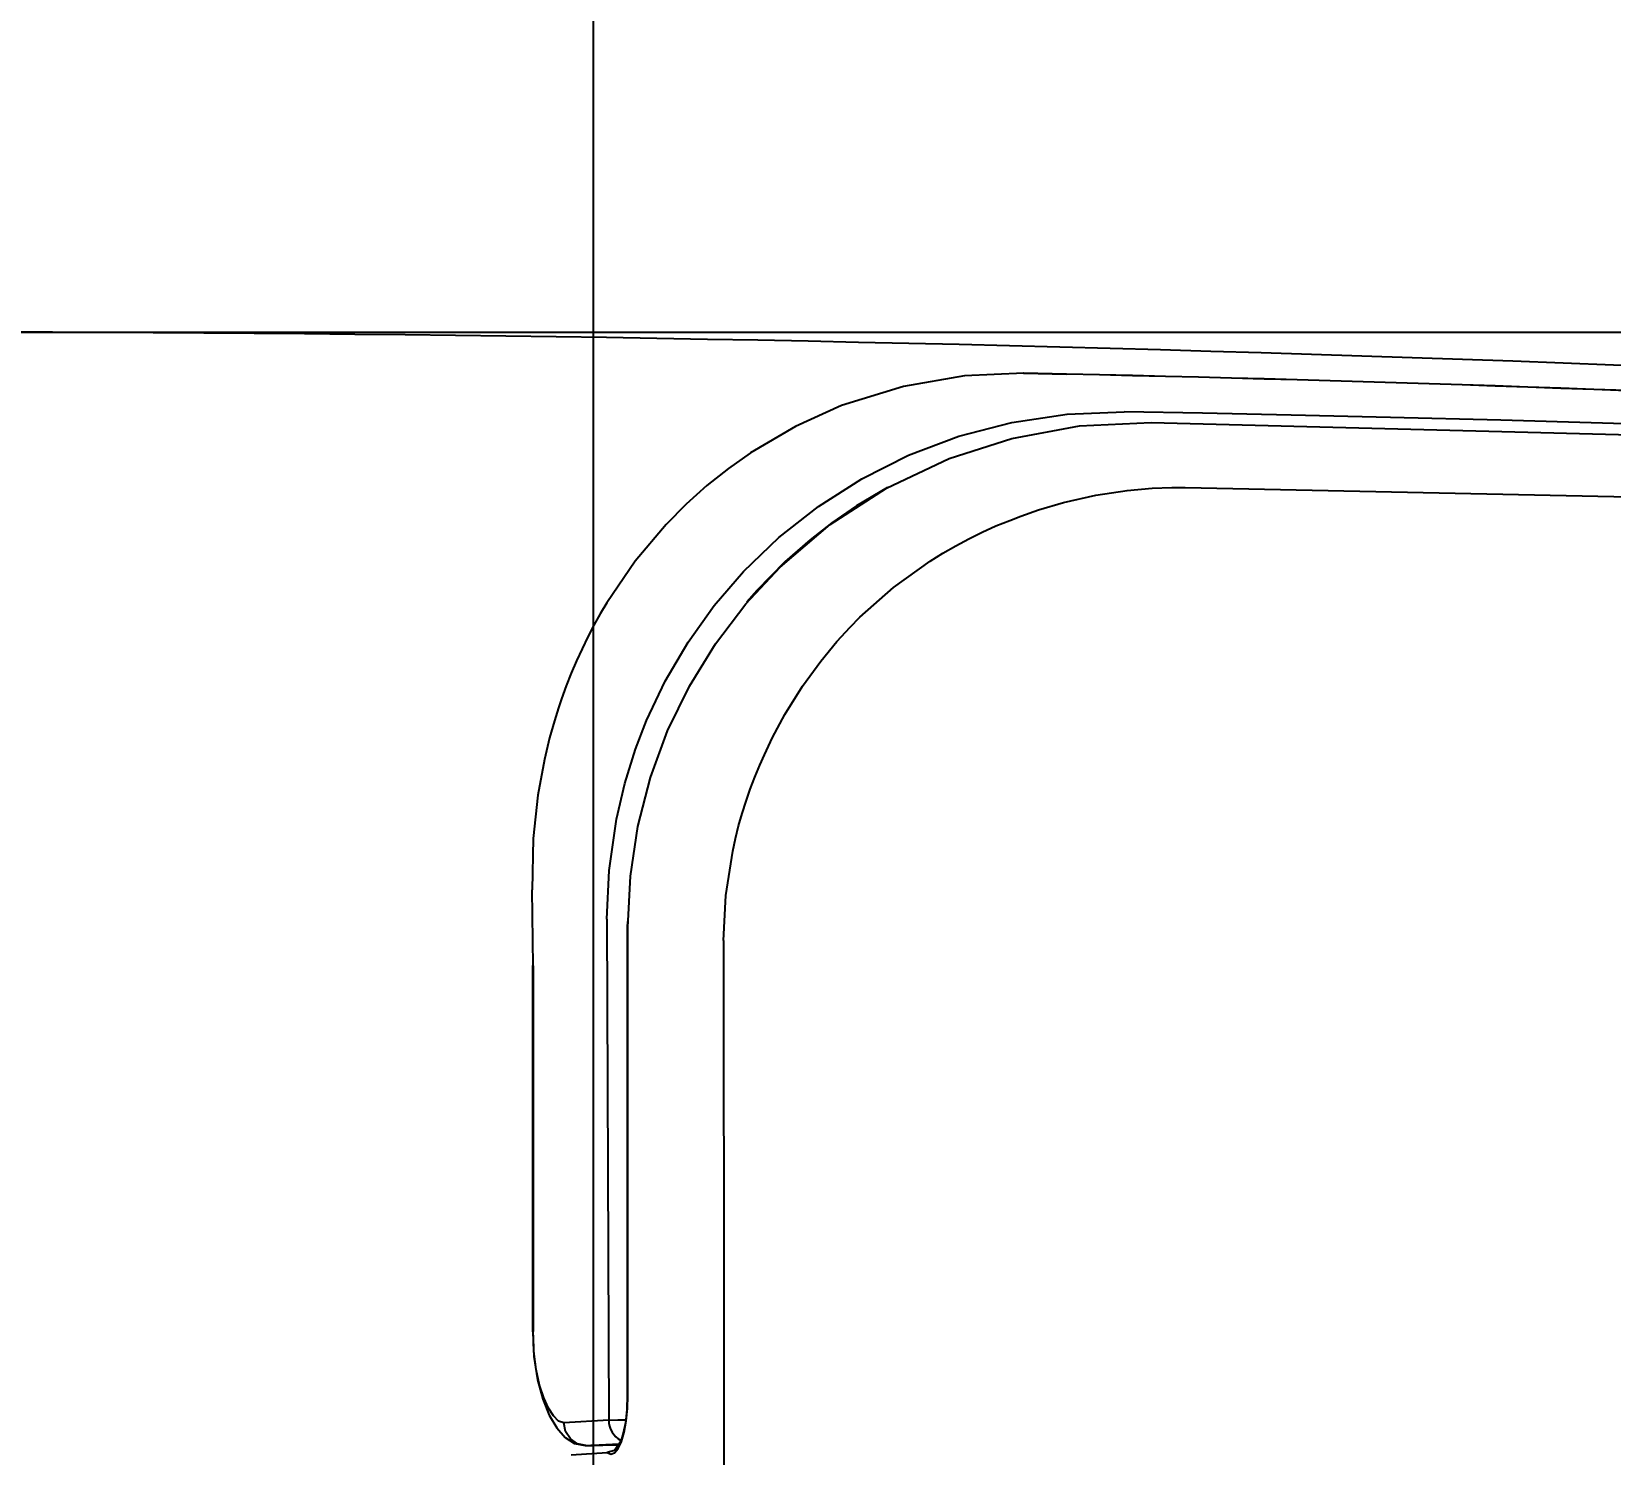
# Model space of a CAD drawing. Header units: millimetres. Extents: x 6575 to 9132, y 125 to 2418.
# Drawn here: x 6950.5 to 7088.6, y 1855.6 to 1980.1 of the extents above; entities that cross this region are included whole.
import ezdxf

# ---------------------------------------------------------------- set-up
doc = ezdxf.new("R2010")
doc.units = ezdxf.units.MM
doc.header["$LTSCALE"] = 0.5
doc.styles.get("Standard").update_dxf_attribs({"font": 'NanumGothic.ttf'})
doc.dimstyles.new('ISO-25', dxfattribs={"dimtxt": 20, "dimasz": 20, "dimexe": 3, "dimexo": 1, "dimgap": 5, "dimtad": 1, "dimtoh": 1, "dimdec": 0, "dimtxsty": 'Standard', "dimcen": 0, "dimclrd": 3, "dimclre": 3, "dimclrt": 2, "dimadec": 0, "dimazin": 0, "dimtfac": 1, "dimtdec": 0, "dimtmove": 0, "dimatfit": 3, "dimfxl": 0, "dimarcsym": 0})

# ---------------------------------------------------------------- blocks, each defined once
blk = doc.blocks.new('*D60')
at = {"color": 3, "lineweight": -2}
for p, q in [((6759.64, 1947.83), (6759.64, 2075.29)), ((7469.62, 1754.83), (7469.62, 2075.29)), ((6779.64, 2072.29), (7449.62, 2072.29))]:
    blk.add_line(p, q, dxfattribs=at)
at = {"color": 3}
for points in [[(6779.64, 2075.62), (6779.64, 2068.96), (6759.64, 2072.29)], [(7449.62, 2075.62), (7449.62, 2068.96), (7469.62, 2072.29)]]:
    blk.add_solid(points, dxfattribs=at)
at = {"layer": 'Defpoints', "color": 0}
for p in [(7469.62, 2072.29), (6759.64, 1946.83), (7469.62, 1753.83)]:
    blk.add_point(p, dxfattribs=at)
at = {"color": 2, "insert": (7114.63, 2095.81), "char_height": 25, "attachment_point": 5}
blk.add_mtext('710', dxfattribs=at)
blk = doc.blocks.new('*D61')
at = {"color": 3, "lineweight": -2}
for p, q in [((6999.64, 1824.73), (6999.64, 2019.89)), ((7469.64, 1754.83), (7469.64, 2019.89)), ((7019.64, 2016.89), (7449.64, 2016.89))]:
    blk.add_line(p, q, dxfattribs=at)
at = {"color": 3}
for points in [[(7019.64, 2020.23), (7019.64, 2013.56), (6999.64, 2016.89)], [(7449.64, 2020.23), (7449.64, 2013.56), (7469.64, 2016.89)]]:
    blk.add_solid(points, dxfattribs=at)
at = {"layer": 'Defpoints', "color": 0}
for p in [(7469.64, 2016.89), (6999.64, 1823.73), (7469.64, 1753.83)]:
    blk.add_point(p, dxfattribs=at)
at = {"color": 2, "insert": (7234.64, 2040.41), "char_height": 25, "attachment_point": 5}
blk.add_mtext('470', dxfattribs=at)
blk = doc.blocks.new('*D69')
at = {"color": 3, "lineweight": -2}
for p, q in [((6906.99, 1953.83), (7581.36, 1953.83)), ((7578.36, 1933.83), (7578.36, 1777.35)), ((7578.36, 1573.83), (7578.36, 1730.31)), ((6906.99, 1553.83), (7581.36, 1553.83))]:
    blk.add_line(p, q, dxfattribs=at)
at = {"color": 3}
for points in [[(7575.02, 1933.83), (7581.69, 1933.83), (7578.36, 1953.83)], [(7575.02, 1573.83), (7581.69, 1573.83), (7578.36, 1553.83)]]:
    blk.add_solid(points, dxfattribs=at)
at = {"layer": 'Defpoints', "color": 0}
for p in [(6905.99, 1953.83), (6905.99, 1553.83), (7578.36, 1553.83)]:
    blk.add_point(p, dxfattribs=at)
at = {"color": 2, "insert": (7578.36, 1753.83), "char_height": 25, "attachment_point": 5}
blk.add_mtext('400', dxfattribs=at)
blk = doc.blocks.new('2E12E')
at = {"color": 2}
for p, q in [((6853.02, 1272.33), (6853.02, 1272.32)), ((6806.3, 1220.56), (6806.3, 1188.53)), ((6810.92, 1178.56), (6811.32, 1178.56)), ((6810.96, 1178.56), (6811.39, 1178.56)), ((6809.69, 1177.76), (6812.84, 1177.95))]:
    blk.add_line(p, q, dxfattribs=at)
for points in [[(6849.28, 1272.39), (6844.1, 1272.16), (6838.76, 1271.25), (6833.34, 1269.57), (6829.31, 1267.75), (6825.36, 1265.42), (6825.33, 1265.4)], [(6853.02, 1272.32), (6849.27, 1272.39)], [(6849.27, 1272.39), (6849.27, 1272.39), (6849.28, 1272.39)], [(6849.28, 1272.39), (6853.02, 1272.32)], [(6812.81, 1224.64), (6813, 1228.89), (6813.65, 1233.39), (6814.38, 1236.5), (6815.31, 1239.49), (6816.28, 1242.01), (6817.91, 1245.45), (6819.91, 1248.86), (6822.2, 1252.07), (6824.77, 1255.06), (6827.86, 1258.03), (6831.31, 1260.75), (6835.1, 1263.16), (6839.2, 1265.22), (6843.59, 1266.88), (6848.23, 1268.09), (6853.08, 1268.81), (6858.08, 1269.01)], [(7037.25, 1261), (7025.7, 1261.82), (7013.28, 1262.65), (6999.99, 1263.49), (6985.84, 1264.32), (6979.2, 1264.69), (6972.39, 1265.05), (6965.41, 1265.41), (6958.25, 1265.76), (6950.91, 1266.1), (6945.54, 1266.35), (6940.54, 1266.56), (6933.97, 1266.83), (6926.59, 1267.12), (6918.42, 1267.42), (6909.45, 1267.73), (6899.92, 1268.03), (6891.01, 1268.28), (6881.37, 1268.53), (6872.67, 1268.73), (6864.91, 1268.89), (6858.08, 1269.01)], [(6837.28, 1262.35), (6842.76, 1264.93), (6848.24, 1266.69), (6854.16, 1267.78), (6860.43, 1268.09)], [(6860.43, 1268.09), (6908.14, 1266.87), (6955.82, 1264.95), (7003.47, 1262.33), (7022.18, 1261.12), (7040.88, 1259.79), (7059.55, 1257.89), (7078.13, 1255.22), (7096.59, 1251.77), (7114.88, 1247.58)], [(6825.33, 1265.4), (6823.44, 1264.06), (6821.56, 1262.56), (6819.75, 1260.93), (6818, 1259.16), (6815.27, 1255.94), (6812.8, 1252.31), (6812.22, 1251.34), (6811.67, 1250.35), (6811.14, 1249.33), (6810.63, 1248.29), (6810.14, 1247.23), (6809.68, 1246.14), (6809.24, 1245.03), (6808.83, 1243.9), (6808.57, 1243.12), (6808.21, 1241.98), (6807.79, 1240.48), (6807.34, 1238.6), (6806.77, 1235.49), (6806.36, 1231.69), (6806.26, 1227.19)], [(6814.63, 1223.94), (6814.86, 1228.38), (6815.52, 1232.75), (6816.62, 1237.01), (6818.12, 1241.11), (6820.02, 1245.01), (6822.3, 1248.73), (6824.96, 1252.22), (6827.97, 1255.44), (6832.33, 1259.15), (6837.28, 1262.35)], [(6823.02, 1222.75), (6823.22, 1226.69), (6823.82, 1230.58), (6824.06, 1231.68), (6824.33, 1232.78), (6824.64, 1233.86), (6824.98, 1234.94), (6825.35, 1236), (6825.75, 1237.05), (6826.18, 1238.09), (6826.59, 1239.02), (6827.3, 1240.51), (6828.38, 1242.53), (6829.93, 1245.02), (6831.52, 1247.21), (6832.93, 1248.92), (6834.09, 1250.18), (6834.95, 1251.05), (6837.89, 1253.66), (6841.08, 1255.95), (6842.19, 1256.64), (6843.33, 1257.3), (6844.48, 1257.91), (6845.65, 1258.49), (6846.85, 1259.03), (6848.05, 1259.52), (6849.02, 1259.89), (6850.58, 1260.43), (6852.77, 1261.08), (6855.59, 1261.72), (6858.32, 1262.13), (6860.53, 1262.33), (6862.23, 1262.4), (6863.4, 1262.41)], [(6837.35, 1262.41), (6834.65, 1260.79), (6832.49, 1259.3), (6830.59, 1257.82), (6828.38, 1255.88), (6825.93, 1253.39), (6825.03, 1252.36)], [(6863.4, 1262.41), (6912.01, 1261.38), (6960.63, 1259.47), (6969.19, 1259.04), (6976.97, 1258.63), (6985.42, 1258.16), (6994.85, 1257.62), (7003.41, 1257.1), (7006.55, 1256.9), (7009.69, 1256.7), (7012.82, 1256.5), (7015.78, 1256.31), (7018.34, 1256.14), (7021.46, 1255.92), (7024.91, 1255.68), (7028.94, 1255.39), (7032.42, 1255.13), (7035.11, 1254.92), (7037, 1254.77)], [(6806.34, 1220.55), (6806.26, 1227.19)], [(6812.81, 1224.64), (6812.97, 1180.8)], [(6814.6, 1224.43), (6814.59, 1223.96)], [(6814.59, 1223.96), (6814.59, 1219.43), (6814.59, 1213.81), (6814.59, 1207.33), (6814.59, 1199.98), (6814.59, 1191.77), (6814.59, 1182.96)], [(6814.63, 1223.94), (6814.59, 1223.94), (6814.59, 1223.94)], [(6814.63, 1182.95), (6814.65, 1189.59), (6814.65, 1195.52), (6814.63, 1203.69), (6814.63, 1210.46), (6814.63, 1217.11), (6814.63, 1223.94)], [(6823.02, 1222.75), (6823.04, 1188.55), (6823.06, 1154.36)], [(6806.3, 1220.55), (6806.3, 1220.55), (6806.34, 1220.55)], [(6806.34, 1220.55), (6806.34, 1188.56)], [(6806.3, 1188.56), (6806.3, 1188.56), (6806.31, 1188.56)], [(6806.31, 1188.65), (6806.42, 1186.35), (6806.73, 1184.33), (6807.19, 1182.63), (6807.76, 1181.23), (6808.42, 1180.11), (6809.14, 1179.27), (6809.97, 1178.74), (6810.9, 1178.56)], [(6806.31, 1188.56), (6806.34, 1188.56)], [(6809.04, 1180.56), (6808.57, 1180.69), (6808.12, 1181.16), (6807.69, 1181.84), (6807.28, 1182.73), (6806.92, 1183.85), (6806.62, 1185.21), (6806.41, 1186.81), (6806.34, 1188.56)], [(6814.59, 1183), (6814.55, 1181.69), (6814.43, 1180.55), (6814.24, 1179.64), (6814.02, 1178.95), (6813.47, 1178.15), (6812.84, 1177.95)], [(6812.84, 1177.95), (6813.16, 1177.81), (6813.48, 1177.94), (6813.8, 1178.32), (6814.08, 1178.93), (6814.31, 1179.75), (6814.49, 1180.74), (6814.6, 1181.82), (6814.63, 1182.95)], [(6814.63, 1182.95), (6814.59, 1182.95), (6814.59, 1182.95)], [(6812.97, 1180.8), (6809.04, 1180.56)], [(6810.96, 1178.56), (6810.23, 1178.71), (6809.61, 1179.15), (6809.19, 1179.79), (6809.04, 1180.56)], [(6812.97, 1180.8), (6813.77, 1180.82), (6814.42, 1180.83)], [(6810.96, 1178.56), (6813.87, 1178.73)], [(6811.3, 1178.56), (6811.51, 1178.57)]]:
    blk.add_lwpolyline(points, dxfattribs=at)
for radius, end in [(3267.6, 88.73651), (3267.59, 88.7365)]:
    blk.add_arc((6780.97, -1994.48), radius, 85.49874, end, dxfattribs=at)
blk.add_ellipse((6814.89, 1180.8), major_axis=(0.12, -2), ratio=0.96113, start_param=4.653958, end_param=5.755439, dxfattribs=at)
blk.add_open_spline([(6813.75, 1178.61), (6813.56, 1178.61), (6812.66, 1178.59), (6811.91, 1178.57), (6811.39, 1178.56)], degree=3, knots=[0.7463025, 0.7463025, 0.7463025, 0.7463025, 0.8, 1, 1, 1, 1], dxfattribs=at)

msp = doc.modelspace()

# ---------------------------------------------------------------- linework, layer by layer
at = {"color": 7}
for centre, radius, start, end in [((6939.09, -1929.18), 3883.01, 85.83779, 90.00007), ((7204.92, 1753.25), 150.31, 119.6345, 179.779)]:
    msp.add_arc(centre, radius, start, end, dxfattribs=at)

# ---------------------------------------------------------------- block references
msp.add_blockref('2E12E', (188.01, 677.83))

# ---------------------------------------------------------------- dimensions: what is measured, and where the dimension line sits
for base, p1, p2, picture, middle in [((7469.62, 2072.29), (6759.64, 1946.83), (7469.62, 1753.83), '*D60', (7114.63, 2072.29)), ((7469.64, 2016.89), (6999.64, 1823.73), (7469.64, 1753.83), '*D61', (7234.64, 2016.89))]:
    dim = msp.add_linear_dim(base=base, p1=p1, p2=p2, dimstyle='ISO-25', override={"dimscale": 1, "dimtxt": 25, "dimgap": 10, "dimarcsym": 1})
    dim.commit()
    dim.dimension.update_dxf_attribs({"geometry": picture, "text_midpoint": middle, "dimtype": 160})
dim = msp.add_linear_dim(base=(7578.36, 1553.83), p1=(6905.99, 1953.83), p2=(6905.99, 1553.83), angle=90, dimstyle='ISO-25', override={"dimtxt": 25, "dimgap": 10, "dimtad": 0, "dimtih": 1, "dimarcsym": 1})
dim.commit()
dim.dimension.update_dxf_attribs({"geometry": '*D69', "text_midpoint": (7578.36, 1753.83), "dimtype": 160})

doc.saveas('drawing.dxf')
